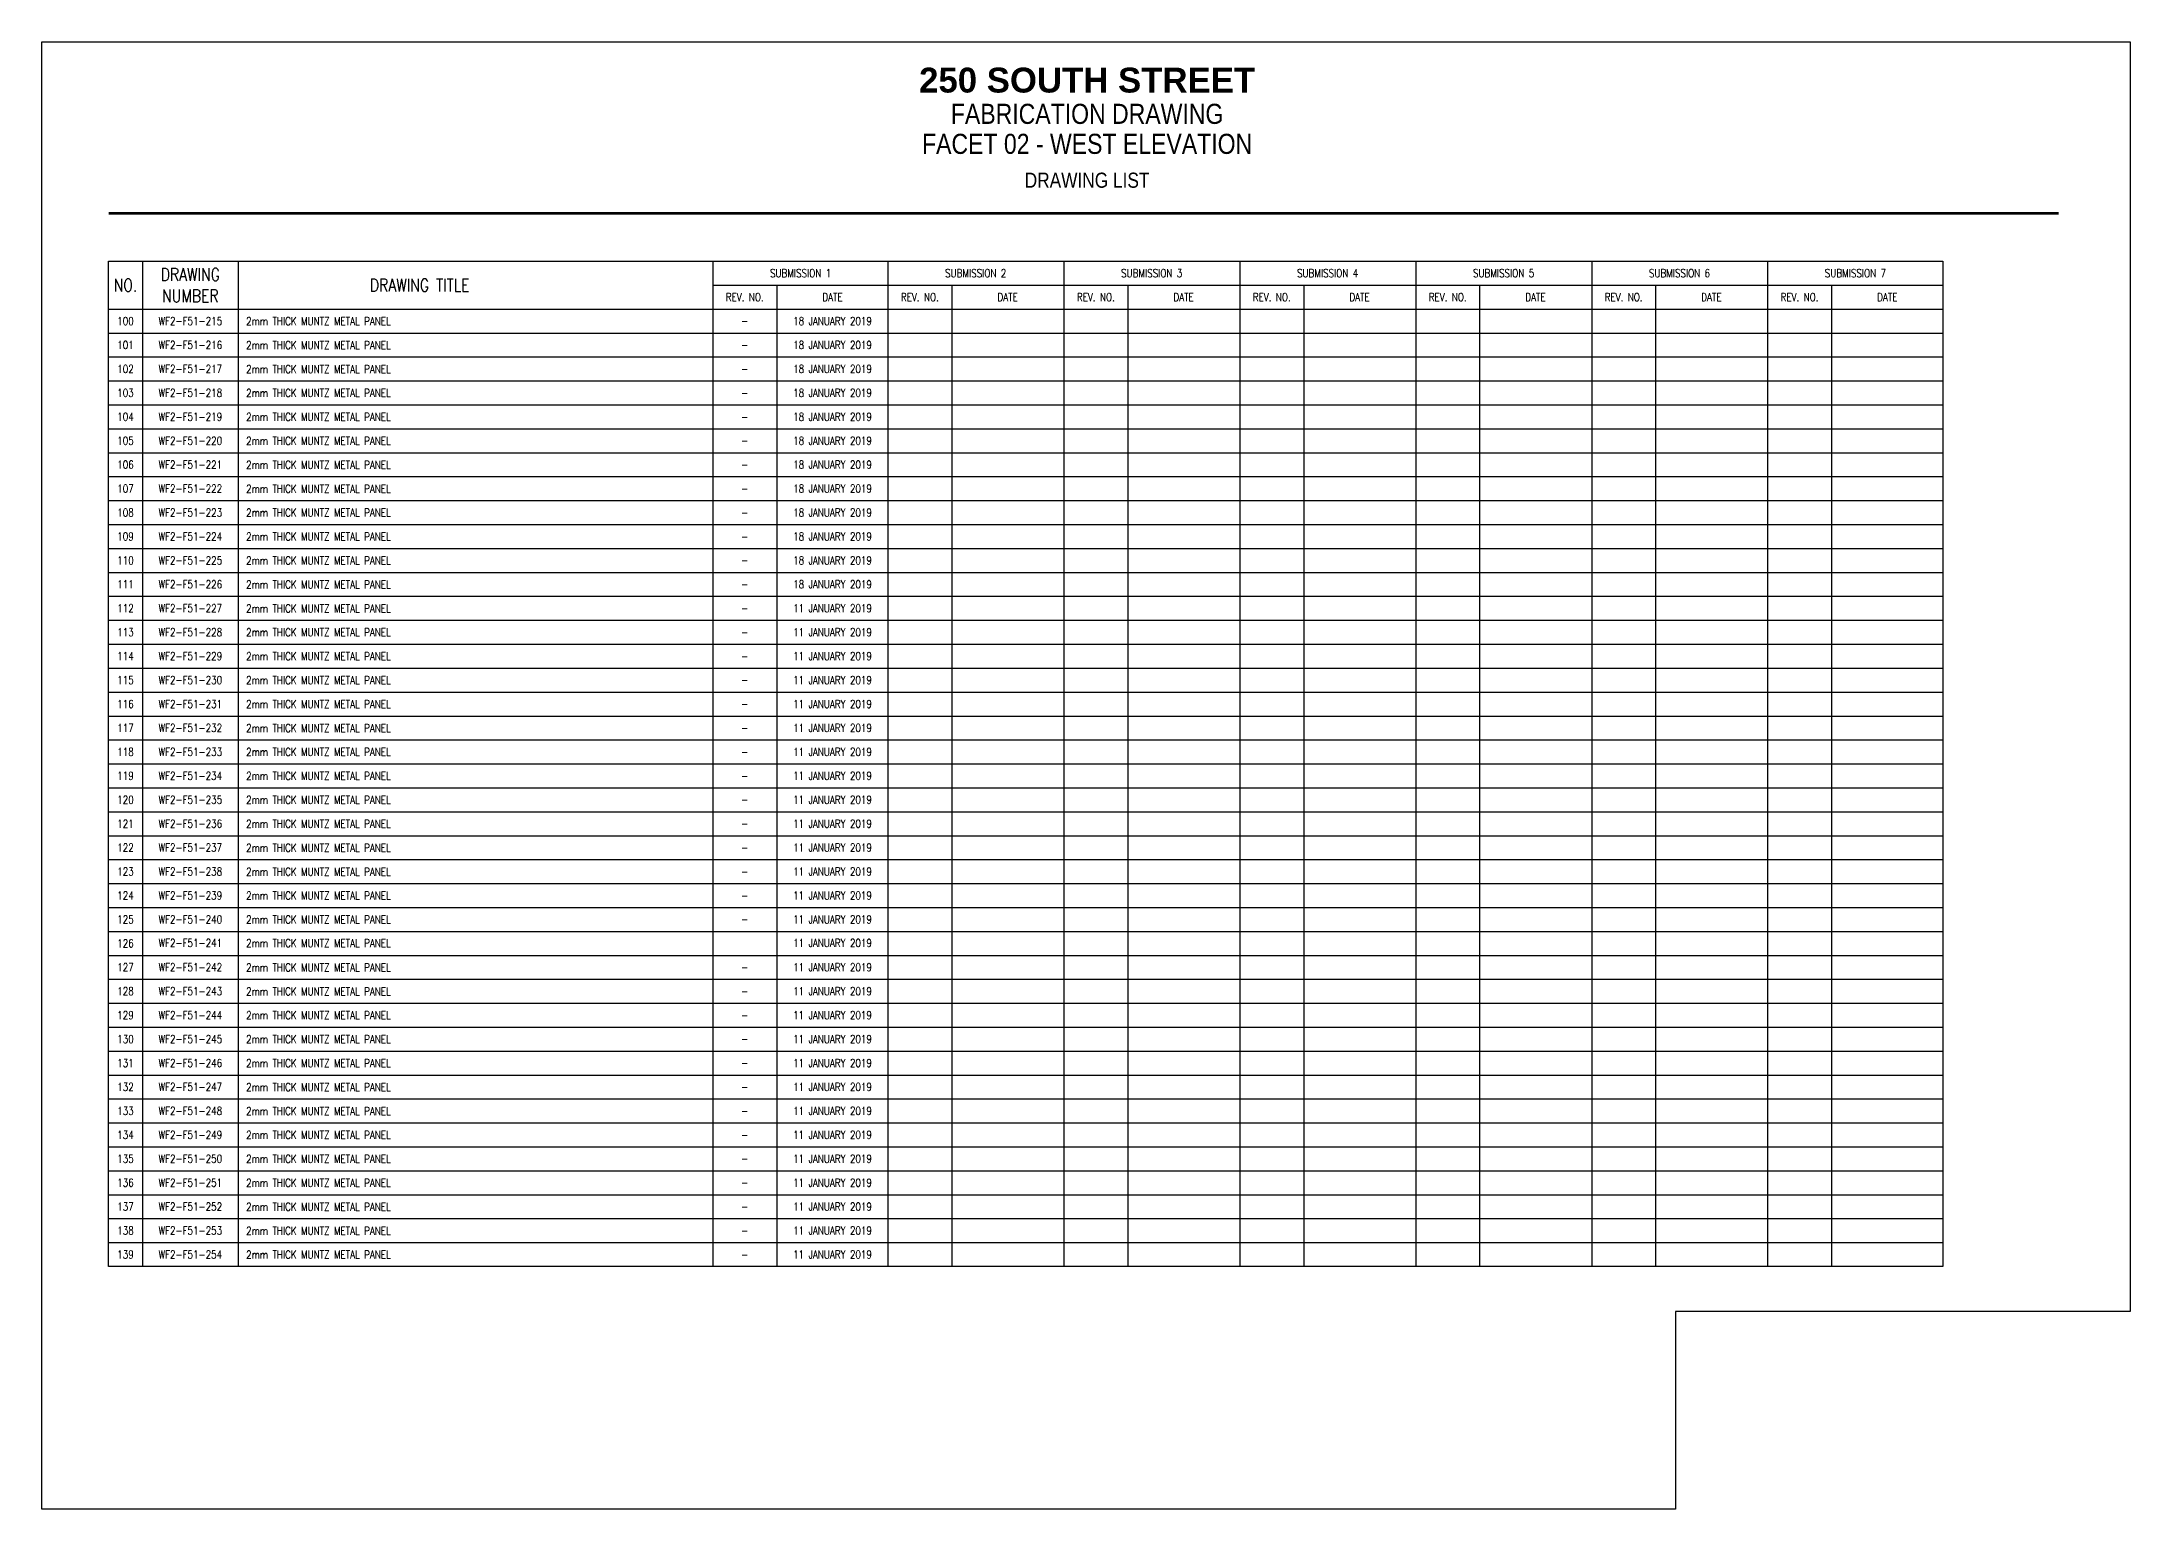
# Model space of a CAD drawing. Header units: inches. Extents: x -144 to 32, y -408 to -385.
# Drawn here: x -36.59 to -3.87, y -407.6 to -384.61 of the extents above; entities that cross this region are included whole.
import ezdxf
from ezdxf.enums import TextEntityAlignment as Align

# ---------------------------------------------------------------- set-up
doc = ezdxf.new("R2010")
doc.units = ezdxf.units.IN
doc.header["$MEASUREMENT"] = 0
doc.layers.get('Defpoints').update_dxf_attribs({"color": 250})
doc.layers.add('Z-SYMB', color=7, linetype='Continuous')
doc.layers.add('Z-TEXT', color=7, linetype='Continuous')
doc.styles.add('ROMANS', font='romans.shx', dxfattribs={"width": 0.8, "bigfont": 'special.shx'})
doc.styles.get("Standard").update_dxf_attribs({"font": 'ARIALN.TTF'})

msp = doc.modelspace()

# ---------------------------------------------------------------- linework, layer by layer
msp.add_lwpolyline([(-35.54, -387.301, 0.0394, 0.0394, 0), (-4.989, -387.301, 0, 0, 0)], format="xyseb")
for points in [[(-35.54, -389.176), (-6.805, -389.176)], [(-35.54, -389.551), (-6.805, -389.551)], [(-35.54, -389.926), (-6.805, -389.926)], [(-35.54, -390.301), (-6.805, -390.301)], [(-35.54, -390.676), (-6.805, -390.676)], [(-35.54, -391.051), (-6.805, -391.051)], [(-35.54, -391.426), (-6.805, -391.426)], [(-35.54, -391.801), (-6.805, -391.801)], [(-35.54, -392.176), (-6.805, -392.176)], [(-35.54, -392.551), (-6.805, -392.551)], [(-35.54, -392.926), (-6.805, -392.926)], [(-35.54, -393.301), (-6.805, -393.301)], [(-35.54, -393.676), (-6.805, -393.676)], [(-35.54, -394.051), (-6.805, -394.051)], [(-35.54, -394.426), (-6.805, -394.426)], [(-35.54, -394.801), (-6.805, -394.801)], [(-35.54, -395.176), (-6.805, -395.176)], [(-35.54, -395.551), (-6.805, -395.551)], [(-35.54, -395.926), (-6.805, -395.926)], [(-35.54, -396.301), (-6.805, -396.301)], [(-35.54, -396.676), (-6.805, -396.676)], [(-35.54, -397.051), (-6.805, -397.051)], [(-35.54, -397.426), (-6.805, -397.426)], [(-35.54, -397.801), (-6.805, -397.801)], [(-35.54, -398.176), (-6.805, -398.176)], [(-35.54, -398.551), (-6.805, -398.551)], [(-35.54, -398.926), (-6.805, -398.926)], [(-35.54, -399.301), (-6.805, -399.301)], [(-35.54, -399.676), (-6.805, -399.676)], [(-35.54, -400.051), (-6.805, -400.051)], [(-35.54, -400.426), (-6.805, -400.426)], [(-35.54, -400.801), (-6.805, -400.801)], [(-35.54, -401.176), (-6.805, -401.176)], [(-35.54, -401.551), (-6.805, -401.551)], [(-35.54, -401.926), (-6.805, -401.926)], [(-35.54, -402.301), (-6.805, -402.301)], [(-35.54, -402.676), (-6.805, -402.676)], [(-35.54, -403.051), (-6.805, -403.051)], [(-35.54, -403.426), (-6.805, -403.426)]]:
    msp.add_lwpolyline(points)
at = {"layer": 'Defpoints'}
msp.add_lwpolyline([(-36.586, -384.612), (-3.869, -384.612), (-3.869, -404.504), (-10.992, -404.504), (-10.992, -407.604), (-36.586, -407.604)], close=True, dxfattribs=at)
at = {"layer": 'Z-SYMB', "color": 5}
msp.add_lwpolyline([(-35.54, -388.051), (-6.805, -388.051), (-6.805, -403.801), (-35.54, -403.801)], close=True, dxfattribs=at)
at = {"layer": 'Z-SYMB', "color": 1}
for points in [[(-35.009, -388.051), (-35.009, -403.801)], [(-33.509, -388.051), (-33.509, -403.801)]]:
    msp.add_lwpolyline(points, dxfattribs=at)
at = {"layer": 'Z-SYMB', "color": 5}
for points in [[(-26.073, -388.051), (-26.073, -403.801)], [(-23.33, -388.051), (-23.33, -403.801)], [(-20.573, -388.051), (-20.573, -403.801)], [(-17.817, -388.051), (-17.817, -403.801)], [(-15.061, -388.051), (-15.061, -403.801)], [(-12.305, -388.051), (-12.305, -403.801)], [(-9.549, -388.051), (-9.549, -403.801)], [(-35.54, -388.801), (-6.805, -388.801)]]:
    msp.add_lwpolyline(points, dxfattribs=at)
at = {"layer": 'Z-SYMB', "color": 2}
for points in [[(-26.073, -388.426), (-6.805, -388.426)], [(-25.073, -388.426), (-25.073, -403.801)], [(-22.33, -388.426), (-22.33, -403.801)], [(-19.573, -388.426), (-19.573, -403.801)], [(-16.817, -388.426), (-16.817, -403.801)], [(-14.061, -388.426), (-14.061, -403.801)], [(-11.305, -388.426), (-11.305, -403.801)], [(-8.549, -388.426), (-8.549, -403.801)]]:
    msp.add_lwpolyline(points, dxfattribs=at)

# ---------------------------------------------------------------- texts
at = {"insert": (-20.21, -385.018), "char_height": 0.38976, "width": 18.05801, "attachment_point": 2}
msp.add_mtext('{\\fArial Greek|b1|i0|c0|p34;250 SOUTH STREET}', dxfattribs=at)
at = {"attachment_point": 2}
for s, insert, char_height in [('FABRICATION DRAWING', (-20.21, -385.584), 0.31496), ('FACET 02 - WEST ELEVATION', (-20.21, -386.054), 0.31496), ('DRAWING LIST', (-20.21, -386.663), 0.23622)]:
    msp.add_mtext(s, dxfattribs=dict(at, insert=insert, char_height=char_height))
at = {"layer": 'Z-TEXT', "color": 1, "style": 'ROMANS', "width": 0.8}
for p in [(-33.384, -388.99), (-33.384, -389.365), (-33.384, -389.74), (-33.384, -390.115), (-33.384, -390.49), (-33.384, -390.865), (-33.384, -391.24), (-33.384, -391.615), (-33.384, -391.99), (-33.384, -392.365), (-33.384, -392.74), (-33.384, -393.115)]:
    msp.add_text('2mm THICK MUNTZ METAL PANEL', height=0.12538, dxfattribs=at).set_placement(p, align=Align.MIDDLE_LEFT)
at = {"layer": 'Z-TEXT', "style": 'ROMANS', "width": 0.8}
for p in [(-33.384, -393.49), (-33.384, -393.865), (-33.384, -394.24), (-33.384, -394.615), (-33.384, -394.99), (-33.384, -395.365), (-33.384, -395.74), (-33.384, -396.115), (-33.384, -396.49), (-33.384, -396.865), (-33.384, -397.24), (-33.384, -397.615), (-33.384, -397.99), (-33.384, -398.365), (-33.384, -398.734), (-33.384, -399.115), (-33.384, -399.49), (-33.384, -399.865), (-33.384, -400.24), (-33.384, -400.615), (-33.384, -400.99), (-33.384, -401.365), (-33.384, -401.74), (-33.384, -402.115), (-33.384, -402.49), (-33.384, -402.865), (-33.384, -403.24), (-33.384, -403.615)]:
    msp.add_text('2mm THICK MUNTZ METAL PANEL', height=0.12538, dxfattribs=at).set_placement(p, align=Align.MIDDLE_LEFT)
at = {"layer": 'Z-TEXT', "color": 2, "char_height": 0.2006, "attachment_point": 5, "style": 'ROMANS'}
for s, insert in [('NO.', (-35.274, -388.426)), ('DRAWING \\PNUMBER', (-34.259, -388.426)), ('DRAWING TITLE', (-30.666, -388.426))]:
    msp.add_mtext(s, dxfattribs=dict(at, insert=insert))
at = {"layer": 'Z-TEXT', "attachment_point": 5, "style": 'ROMANS'}
for s, insert, char_height in [('SUBMISSION 1', (-24.698, -388.238), 0.12538), ('SUBMISSION 2', (-21.955, -388.238), 0.12538), ('SUBMISSION 3', (-19.198, -388.238), 0.12538), ('SUBMISSION 4', (-16.442, -388.238), 0.12538), ('SUBMISSION 5', (-13.686, -388.238), 0.12538), ('SUBMISSION 6', (-10.93, -388.238), 0.12538), ('SUBMISSION 7', (-8.174, -388.238), 0.12538), ('REV. NO.', (-25.573, -388.613), 0.1254), ('DATE', (-24.198, -388.613), 0.1254), ('REV. NO.', (-22.83, -388.613), 0.1254), ('DATE', (-21.455, -388.613), 0.1254), ('REV. NO.', (-20.073, -388.613), 0.1254), ('DATE', (-18.698, -388.613), 0.1254), ('REV. NO.', (-17.317, -388.613), 0.1254), ('DATE', (-15.942, -388.613), 0.1254), ('REV. NO.', (-14.561, -388.613), 0.1254), ('DATE', (-13.186, -388.613), 0.1254), ('REV. NO.', (-11.805, -388.613), 0.1254), ('DATE', (-10.43, -388.613), 0.1254), ('REV. NO.', (-9.049, -388.613), 0.1254), ('DATE', (-7.674, -388.613), 0.1254), ('112', (-35.274, -393.488), 0.1254), ('WF2-F51-227', (-34.259, -393.488), 0.12538), ('-', (-25.573, -393.488), 0.125), ('11 JANUARY 2019', (-24.198, -393.488), 0.12538), ('113', (-35.274, -393.863), 0.1254), ('WF2-F51-228', (-34.259, -393.863), 0.12538), ('-', (-25.573, -393.863), 0.125), ('11 JANUARY 2019', (-24.198, -393.863), 0.12538), ('114', (-35.274, -394.238), 0.1254), ('WF2-F51-229', (-34.259, -394.238), 0.12538), ('11 JANUARY 2019', (-24.198, -394.238), 0.12538), ('115', (-35.274, -394.613), 0.1254), ('WF2-F51-230', (-34.259, -394.613), 0.12538), ('-', (-25.573, -394.238), 0.125), ('11 JANUARY 2019', (-24.198, -394.613), 0.12538), ('-', (-25.573, -394.613), 0.125), ('116', (-35.274, -394.988), 0.1254), ('WF2-F51-231', (-34.259, -394.988), 0.12538), ('-', (-25.573, -394.988), 0.125), ('11 JANUARY 2019', (-24.198, -394.988), 0.12538), ('117', (-35.274, -395.363), 0.1254), ('WF2-F51-232', (-34.259, -395.363), 0.12538), ('-', (-25.573, -395.363), 0.125), ('11 JANUARY 2019', (-24.198, -395.363), 0.12538), ('118', (-35.274, -395.738), 0.1254), ('WF2-F51-233', (-34.259, -395.738), 0.12538), ('-', (-25.573, -395.738), 0.125), ('11 JANUARY 2019', (-24.198, -395.738), 0.12538), ('119', (-35.274, -396.113), 0.1254), ('WF2-F51-234', (-34.259, -396.113), 0.12538), ('-', (-25.573, -396.113), 0.125), ('11 JANUARY 2019', (-24.198, -396.113), 0.12538), ('120', (-35.274, -396.488), 0.1254), ('WF2-F51-235', (-34.259, -396.488), 0.12538), ('-', (-25.573, -396.488), 0.125), ('11 JANUARY 2019', (-24.198, -396.488), 0.12538), ('121', (-35.274, -396.863), 0.1254), ('WF2-F51-236', (-34.259, -396.863), 0.12538), ('11 JANUARY 2019', (-24.198, -396.863), 0.12538), ('122', (-35.274, -397.238), 0.1254), ('WF2-F51-237', (-34.259, -397.238), 0.12538), ('-', (-25.573, -396.863), 0.125), ('11 JANUARY 2019', (-24.198, -397.238), 0.12538), ('-', (-25.573, -397.238), 0.125), ('123', (-35.274, -397.613), 0.1254), ('WF2-F51-238', (-34.259, -397.613), 0.12538), ('-', (-25.573, -397.613), 0.125), ('11 JANUARY 2019', (-24.198, -397.613), 0.12538), ('124', (-35.274, -397.988), 0.1254), ('WF2-F51-239', (-34.259, -397.988), 0.12538), ('-', (-25.573, -397.988), 0.125), ('11 JANUARY 2019', (-24.198, -397.988), 0.12538), ('125', (-35.274, -398.363), 0.1254), ('WF2-F51-240', (-34.259, -398.363), 0.12538), ('-', (-25.573, -398.363), 0.125), ('-', (-25.573, -398.363), 0.125), ('11 JANUARY 2019', (-24.198, -398.363), 0.12538), ('126', (-35.274, -398.738), 0.1254), ('WF2-F51-241', (-34.259, -398.732), 0.12538), ('11 JANUARY 2019', (-24.198, -398.732), 0.12538), ('127', (-35.274, -399.113), 0.1254), ('WF2-F51-242', (-34.259, -399.113), 0.12538), ('-', (-25.573, -399.113), 0.125), ('11 JANUARY 2019', (-24.198, -399.113), 0.12538), ('128', (-35.274, -399.488), 0.1254), ('WF2-F51-243', (-34.259, -399.488), 0.12538), ('11 JANUARY 2019', (-24.198, -399.488), 0.12538), ('-', (-25.573, -399.488), 0.125), ('129', (-35.274, -399.863), 0.1254), ('WF2-F51-244', (-34.259, -399.863), 0.12538), ('-', (-25.573, -399.863), 0.125), ('11 JANUARY 2019', (-24.198, -399.863), 0.12538), ('130', (-35.274, -400.238), 0.1254), ('WF2-F51-245', (-34.259, -400.238), 0.12538), ('-', (-25.573, -400.238), 0.125), ('11 JANUARY 2019', (-24.198, -400.238), 0.12538), ('131', (-35.274, -400.613), 0.1254), ('WF2-F51-246', (-34.259, -400.613), 0.12538), ('-', (-25.573, -400.613), 0.125), ('11 JANUARY 2019', (-24.198, -400.613), 0.12538), ('132', (-35.274, -400.988), 0.1254), ('WF2-F51-247', (-34.259, -400.988), 0.12538), ('-', (-25.573, -400.988), 0.125), ('11 JANUARY 2019', (-24.198, -400.988), 0.12538), ('133', (-35.274, -401.363), 0.1254), ('WF2-F51-248', (-34.259, -401.363), 0.12538), ('-', (-25.573, -401.363), 0.125), ('11 JANUARY 2019', (-24.198, -401.363), 0.12538), ('134', (-35.274, -401.738), 0.1254), ('WF2-F51-249', (-34.259, -401.738), 0.12538), ('-', (-25.573, -401.738), 0.125), ('11 JANUARY 2019', (-24.198, -401.738), 0.12538), ('135', (-35.274, -402.113), 0.1254), ('WF2-F51-250', (-34.259, -402.113), 0.12538), ('11 JANUARY 2019', (-24.198, -402.113), 0.12538), ('-', (-25.573, -402.113), 0.125), ('136', (-35.274, -402.488), 0.1254), ('WF2-F51-251', (-34.259, -402.488), 0.12538), ('-', (-25.573, -402.488), 0.125), ('11 JANUARY 2019', (-24.198, -402.488), 0.12538), ('137', (-35.274, -402.863), 0.1254), ('WF2-F51-252', (-34.259, -402.863), 0.12538), ('-', (-25.573, -402.863), 0.125), ('11 JANUARY 2019', (-24.198, -402.863), 0.12538), ('138', (-35.274, -403.238), 0.1254), ('WF2-F51-253', (-34.259, -403.238), 0.12538), ('-', (-25.573, -403.238), 0.125), ('11 JANUARY 2019', (-24.198, -403.238), 0.12538), ('139', (-35.274, -403.613), 0.1254), ('WF2-F51-254', (-34.259, -403.613), 0.12538), ('-', (-25.573, -403.613), 0.125), ('11 JANUARY 2019', (-24.198, -403.613), 0.12538)]:
    msp.add_mtext(s, dxfattribs=dict(at, insert=insert, char_height=char_height))
at = {"layer": 'Z-TEXT', "color": 1, "attachment_point": 5, "style": 'ROMANS'}
for s, insert, char_height in [('100', (-35.274, -388.988), 0.1254), ('WF2-F51-215', (-34.259, -388.988), 0.12538), ('-', (-25.573, -388.988), 0.125), ('18 JANUARY 2019', (-24.198, -388.988), 0.12538), ('101', (-35.274, -389.363), 0.1254), ('WF2-F51-216', (-34.259, -389.363), 0.12538), ('18 JANUARY 2019', (-24.198, -389.363), 0.12538), ('-', (-25.573, -389.363), 0.125), ('102', (-35.274, -389.738), 0.1254), ('WF2-F51-217', (-34.259, -389.738), 0.12538), ('-', (-25.573, -389.738), 0.125), ('18 JANUARY 2019', (-24.198, -389.738), 0.12538), ('103', (-35.274, -390.113), 0.1254), ('WF2-F51-218', (-34.259, -390.113), 0.12538), ('-', (-25.573, -390.113), 0.125), ('18 JANUARY 2019', (-24.198, -390.113), 0.12538), ('104', (-35.274, -390.488), 0.1254), ('WF2-F51-219', (-34.259, -390.488), 0.12538), ('-', (-25.573, -390.488), 0.125), ('18 JANUARY 2019', (-24.198, -390.488), 0.12538), ('105', (-35.274, -390.863), 0.1254), ('WF2-F51-220', (-34.259, -390.863), 0.12538), ('-', (-25.573, -390.863), 0.125), ('18 JANUARY 2019', (-24.198, -390.863), 0.12538), ('106', (-35.274, -391.238), 0.1254), ('WF2-F51-221', (-34.259, -391.238), 0.12538), ('-', (-25.573, -391.238), 0.125), ('18 JANUARY 2019', (-24.198, -391.238), 0.12538), ('107', (-35.274, -391.613), 0.1254), ('WF2-F51-222', (-34.259, -391.613), 0.12538), ('18 JANUARY 2019', (-24.198, -391.613), 0.12538), ('108', (-35.274, -391.988), 0.1254), ('WF2-F51-223', (-34.259, -391.988), 0.12538), ('-', (-25.573, -391.613), 0.125), ('18 JANUARY 2019', (-24.198, -391.988), 0.12538), ('-', (-25.573, -391.988), 0.125), ('109', (-35.274, -392.363), 0.1254), ('WF2-F51-224', (-34.259, -392.363), 0.12538), ('-', (-25.573, -392.363), 0.125), ('18 JANUARY 2019', (-24.198, -392.363), 0.12538), ('110', (-35.274, -392.738), 0.1254), ('WF2-F51-225', (-34.259, -392.738), 0.12538), ('-', (-25.573, -392.738), 0.125), ('18 JANUARY 2019', (-24.198, -392.738), 0.12538), ('111', (-35.274, -393.113), 0.1254), ('WF2-F51-226', (-34.259, -393.113), 0.12538), ('-', (-25.573, -393.113), 0.125), ('18 JANUARY 2019', (-24.198, -393.113), 0.12538)]:
    msp.add_mtext(s, dxfattribs=dict(at, insert=insert, char_height=char_height))

doc.saveas('drawing.dxf')
